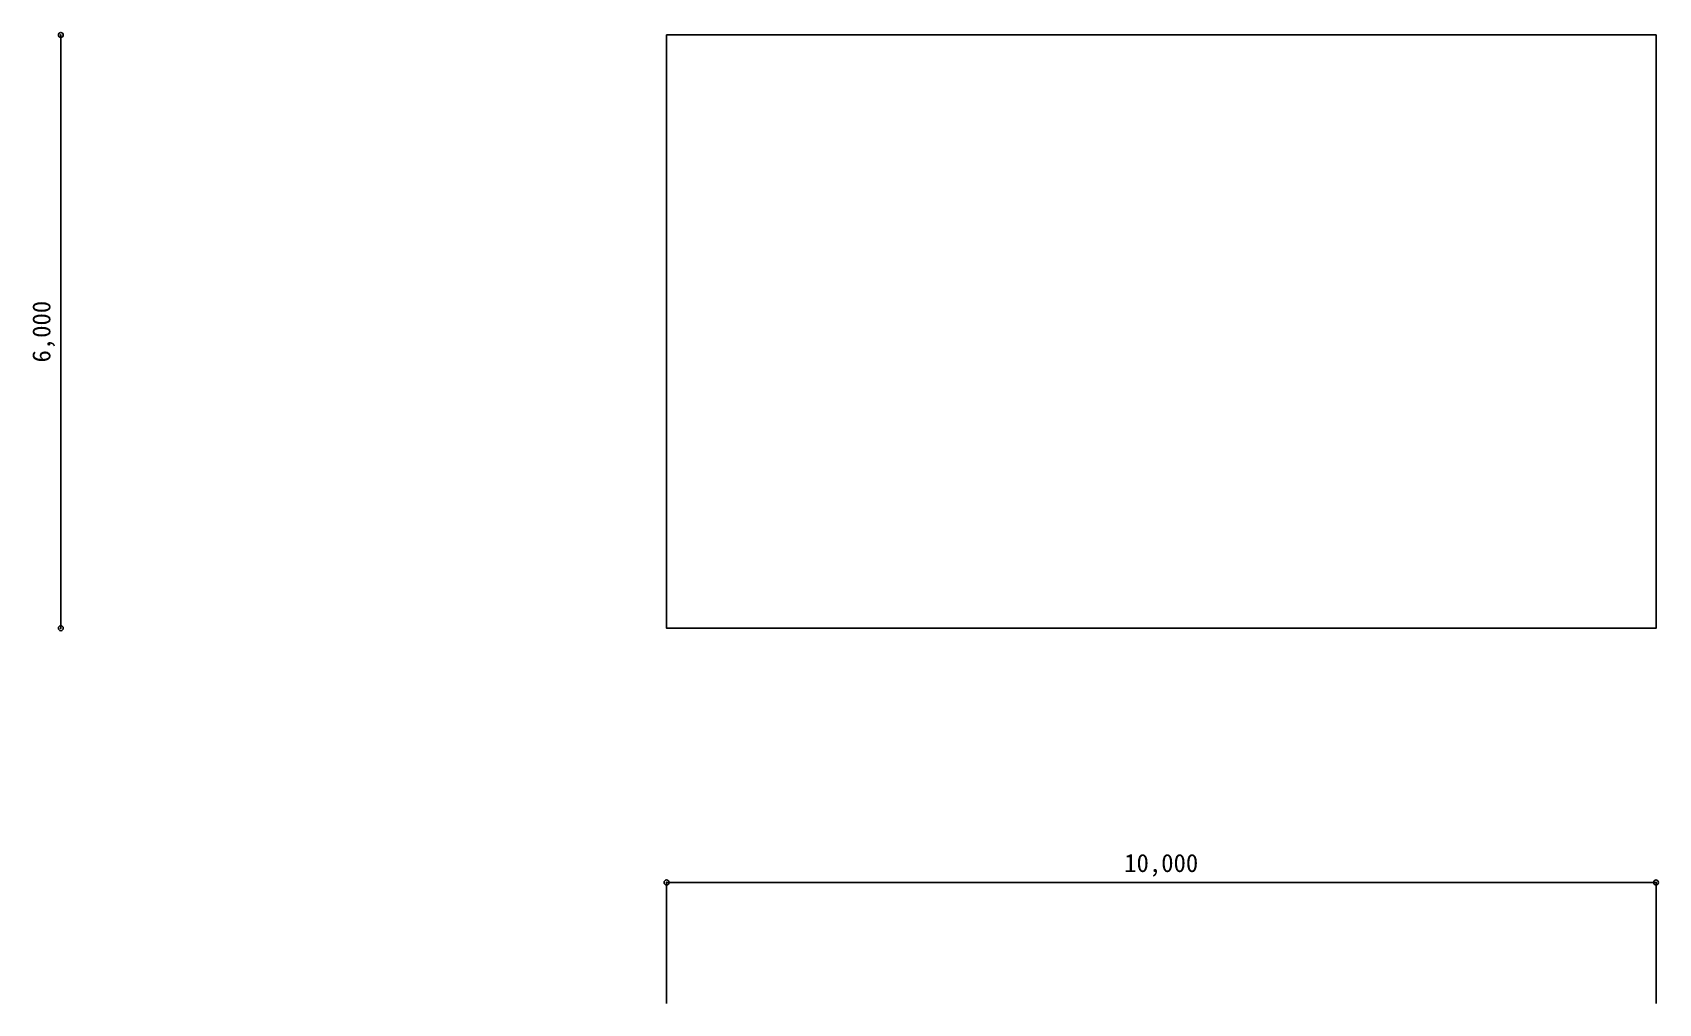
# Model space of a CAD drawing. Units: millimetres at full size, sheet at 1:100. Extents: x -9715 to 6719, y -13286 to -3465.
import ezdxf
from ezdxf.enums import TextEntityAlignment as Align

# ---------------------------------------------------------------- set-up
doc = ezdxf.new("R2010")
doc.units = ezdxf.units.MM
doc.header["$LTSCALE"] = 100
doc.header["$PDMODE"] = 32
doc.header["$PDSIZE"] = 50
doc.layers.add('0-0', color=4, linetype='Continuous')
doc.styles.add('ＭＳ ゴシック', font='')
doc.styles.get('ＭＳ ゴシック').set_extended_font_data('MS Gothic')

msp = doc.modelspace()

# ---------------------------------------------------------------- linework, layer by layer
at = {"layer": '0-0'}
for p, q in [((-9428.6, -9489.8), (-9428.6, -3489.8)), ((-3306.1, -12061.2), (6693.9, -12061.2)), ((-3306.1, -12061.2), (-3306.1, -13285.7)), ((6693.9, -12061.2), (6693.9, -13285.7))]:
    msp.add_line(p, q, dxfattribs=at)
at = {"layer": '0-0', "color": 7}
msp.add_lwpolyline([(-3306.1, -3489.8), (6693.9, -3489.8), (6693.9, -9489.8), (-3306.1, -9489.8)], close=True, dxfattribs=at)
at = {"layer": '0-0'}
for p in [(-9428.6, -3489.8), (-9428.6, -9489.8), (-3306.1, -12061.2), (6693.9, -12061.2)]:
    msp.add_point(p, dxfattribs=at)

# ---------------------------------------------------------------- texts
at = {"layer": '0-0', "style": 'ＭＳ ゴシック'}
msp.add_text('6,000', height=183.3, rotation=90, dxfattribs=at).set_placement((-9478.6, -6802.3), align=Align.BOTTOM_LEFT)
msp.add_text('10,000', height=183.3, dxfattribs=at).set_placement((1318.9, -12011.2), align=Align.BOTTOM_LEFT)

doc.saveas('drawing.dxf')
